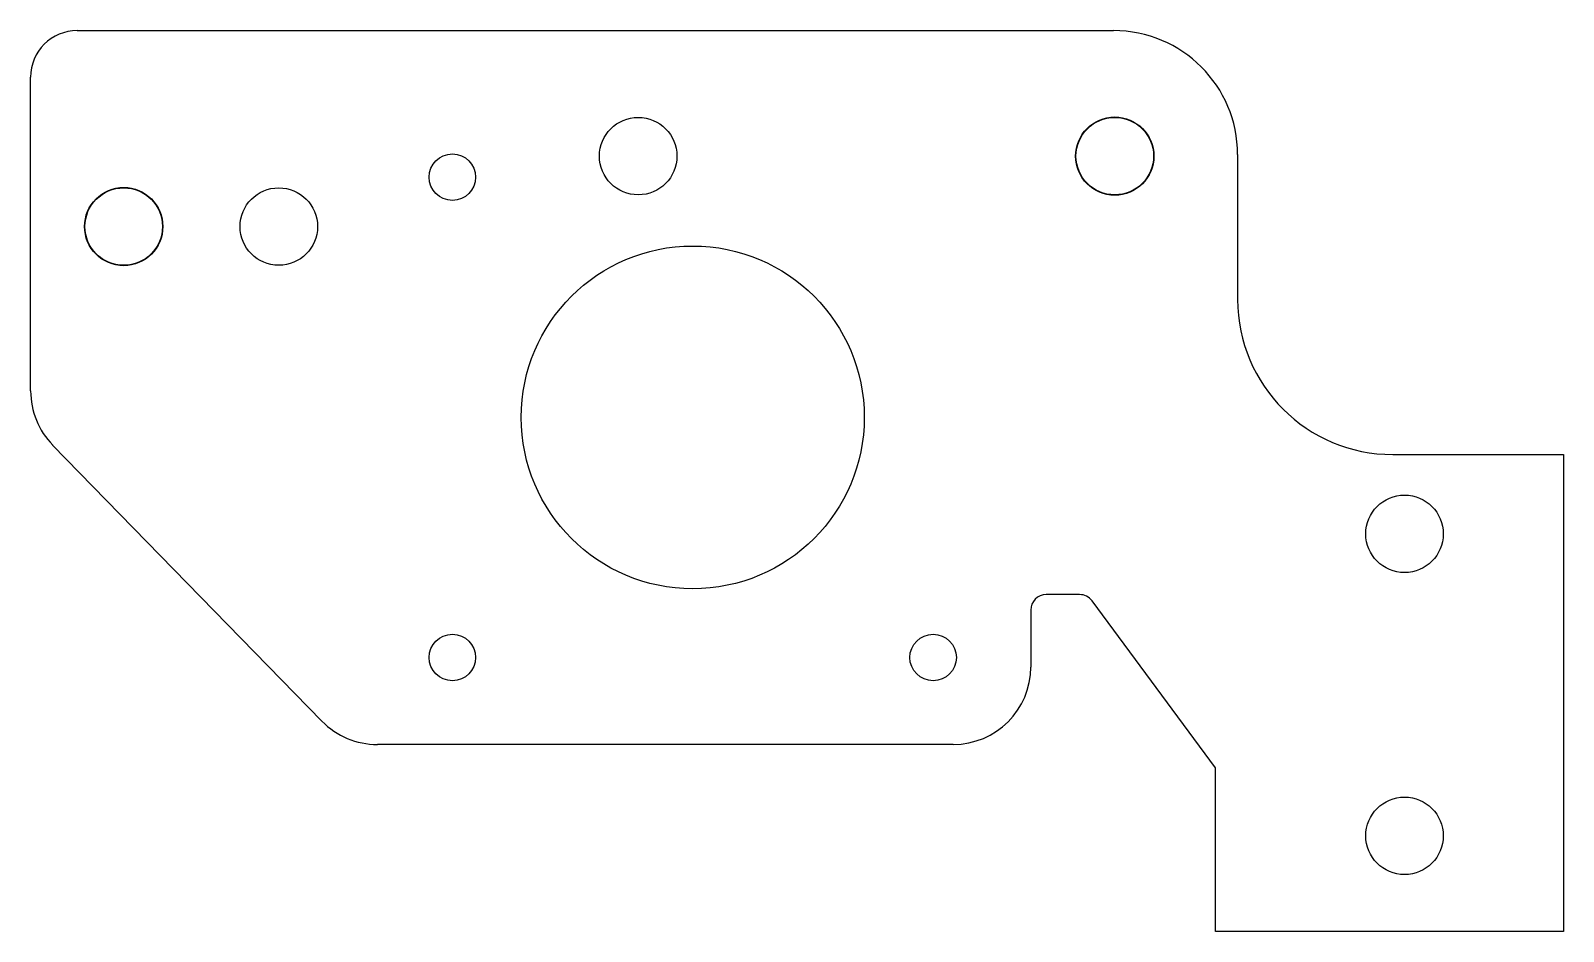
# Model space of a CAD drawing. Header units: millimetres. Extents: x -1 to 97.9, y -212.4 to -154.3.
import ezdxf

# ---------------------------------------------------------------- set-up
doc = ezdxf.new("R2010")
doc.units = ezdxf.units.MM

msp = doc.modelspace()

# ---------------------------------------------------------------- linework, layer by layer
at = {"color": 7, "linetype": 'Continuous', "lineweight": 25}
for p, q in [((2.049, -154.296), (68.877, -154.296)), ((-0.951, -177.552), (-0.951, -157.296)), ((76.877, -162.296), (76.877, -171.651)), ((17.83, -198.854), (0.468, -181.042)), ((86.877, -181.651), (97.879, -181.651)), ((97.879, -181.651), (97.879, -212.425)), ((66.688, -190.689), (64.538, -190.689)), ((63.538, -191.689), (63.538, -195.364)), ((75.446, -201.875), (67.493, -191.096)), ((58.538, -200.364), (21.411, -200.364)), ((75.446, -212.425), (75.446, -201.875)), ((97.879, -212.425), (75.446, -212.425))]:
    msp.add_line(p, q, dxfattribs=at)
for centre, radius in [((38.224, -162.394), 2.5), ((68.954, -162.394), 2.525), ((68.954, -162.394), 2.5), ((26.241, -163.754), 1.5), ((5.049, -166.941), 2.525), ((5.049, -166.941), 2.5), ((15.049, -166.941), 2.5), ((41.741, -179.254), 11.059), ((87.64, -186.772), 2.5), ((26.241, -194.754), 1.5), ((57.241, -194.754), 1.5), ((87.64, -206.258), 2.5)]:
    msp.add_circle(centre, radius, dxfattribs=at)
for centre, radius, start, end in [((2.049, -157.296), 3, 90, 180), ((68.877, -162.296), 8, 0, 90), ((86.877, -171.651), 10, 180, 270), ((4.049, -177.552), 5, 180, 224.26848), ((64.538, -191.689), 1, 90, 180), ((66.688, -191.689), 1, 36.42236, 90), ((58.538, -195.364), 5, 270, 0), ((21.411, -195.364), 5, 224.26848, 270)]:
    msp.add_arc(centre, radius, start, end, dxfattribs=at)

doc.saveas('drawing.dxf')
